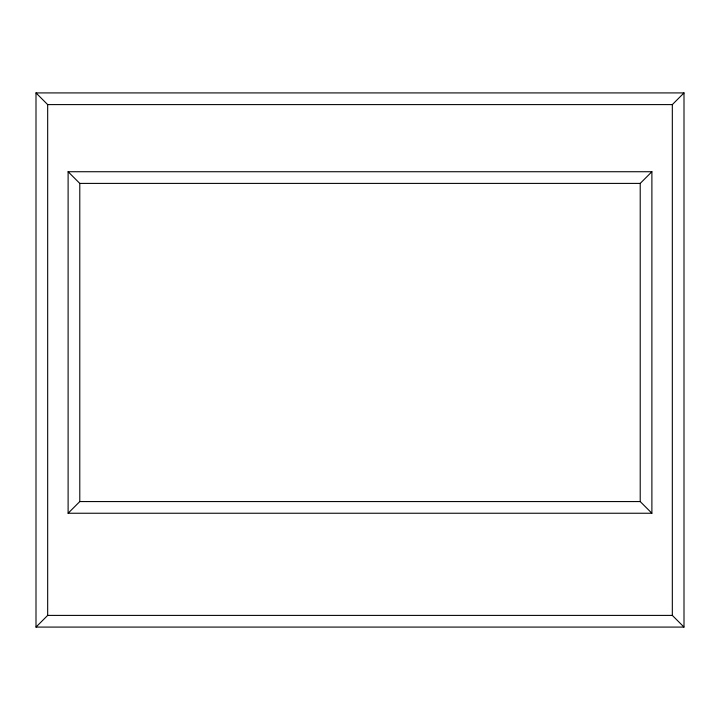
<?xml version="1.0" encoding="UTF-8"?>
<svg xmlns="http://www.w3.org/2000/svg" width="720" height="720" viewBox="0 0 720 720"><rect width="100%" height="100%" fill="white"/><g stroke="black" fill="none" stroke-linecap="round" stroke-linejoin="round"><path stroke-width="1.08" d="M68.112 513.243L79.785 501.57L640.215 501.57L651.888 513.243L651.888 171.729L68.112 171.729L68.112 513.243L651.888 513.243M36 627.084L47.673 615.402L672.327 615.402L684 627.084L684 92.916L36 92.916L36 627.084L684 627.084M36 92.916L47.673 104.598L672.327 104.598L684 92.916M68.112 171.729L79.785 183.402L640.215 183.402L651.888 171.729M672.327 104.598L672.327 615.402M640.215 183.402L640.215 501.57M79.785 183.402L79.785 501.57M47.673 104.598L47.673 615.402"/></g></svg>
